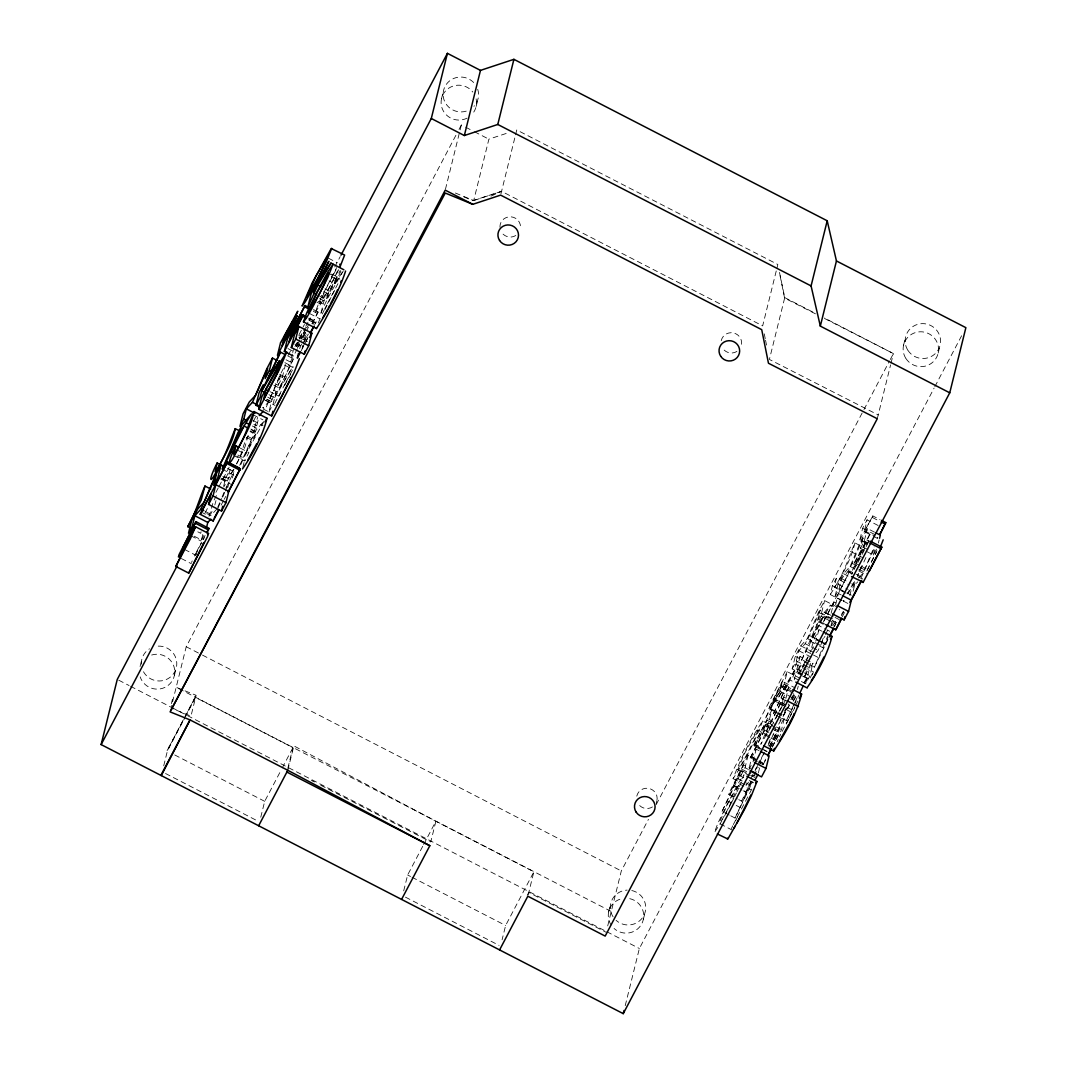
<?xml version="1.0" encoding="UTF-8"?>
<svg xmlns="http://www.w3.org/2000/svg" width="1067" height="1067" viewBox="0 0 1067 1067"><rect width="100%" height="100%" fill="white"/><g stroke="black" fill="none" stroke-linecap="round" stroke-linejoin="round"><path stroke-width="0.75" stroke-dasharray="5 3.75" d="M845.838 593.132L834.327 587.197L836.328 578.287L849.279 584.956M847.305 592.959L847.278 593.879L854.6 580.915M772.935 721.585L765.759 717.451L774.295 699.418L785.819 705.354M778.71 724.133L789.353 705.567M877.808 537.661L877.247 538.288L864.283 531.619L867.084 519.802L880.035 526.484M877.247 538.288L877.301 537.528M762.638 720.972C755.169 741.072 744.873 760.904 733.096 778.657C740.565 758.557 750.861 738.724 762.638 720.972L775.589 727.641M746.153 784.352L746.046 785.325L748.967 781.577M867.018 543.65L859.815 539.942L862.629 528.272L867.084 519.802M769.8 737.51L765.479 735.283L767.8 728.814L783.872 697.164L786.752 698.658M337.532 270.925L336.185 273.886A18.379 0.827 -62.7 0 1 330.677 285.009L319.74 303.628L325.048 290.557L336.799 268.27M732.375 830.179L719.185 823.391L719.318 822.51L728.334 802.651L739.324 783.872L728.801 807.279M757.93 730.041L754.249 739.738L744.433 759.077A18.379 0.814 -62.7 0 1 739.591 767.6L737.804 769.56L744.926 752.795L757.703 729.948L769.454 735.977M841.836 600.494L830.313 594.559L832.42 585.703L836.328 578.287M843.41 600.348L843.517 601.321L844.13 600.601M140.07 666.488L141.751 659.699M201.089 531.739L200.703 533.313L197.822 531.833M194.234 536.221L201.436 539.942L202.983 533.647M215.987 500.596L214.814 504.984M174.374 675.544L176.388 667.395M223.67 486.045L225.63 478.123L230.099 469.653L228.165 478.403L222.416 475.429M171.36 703.687L172.467 699.205M455.902 135.309L186.218 646.722L171.027 708.088L190.966 716.117L196.128 695.311L176.175 687.281L611.284 911.498M227.738 487.739L229.178 481.884L221.989 478.176M232.366 477.936L233.926 471.641L226.724 467.933M163.718 765.813L167.346 751.155L184.738 717.464M248.198 435.336L245.01 446.793L236.647 464.052M242.836 467.346L244.01 462.598M250.038 431.575L252.919 433.055L257.574 417.544M252.919 433.055L256.747 425.813L258.921 417.01M263.162 408.994L268.911 411.969L272.032 399.378L276.22 391.456L271.898 389.215M268.911 411.969L273.099 404.033L276.22 391.456M275.259 383.76L278.127 385.254L280.661 375.01L265.363 409.021L262.482 407.527M278.127 385.254L282.302 377.358L285.409 364.767L279.887 375.237L268.511 401.979L263.269 407.621M286.076 359.779L290.384 362.006L292.331 354.137M292.718 352.563L293.505 349.429M297.586 342.374L296.559 346.575L299.894 340.173M299.654 348.682L302.721 341.187M294.905 344.601L302.108 348.322L302.855 345.281M303.561 342.44L306.869 334.024M308.79 318.646L314.538 321.62L314.218 322.941L308.456 319.967M312.271 323.781L317.993 312.218L313.685 309.99M308.937 318.019L316.125 321.741L315.792 323.074L308.603 319.353M313.698 309.683L320.887 313.405L324.008 300.814L340.266 270.418M320.887 313.405C326.795 298.507 335.145 285.009 343.214 271.085M326.955 298.373L328.089 293.772L337.465 277.033L326.955 298.373L321.207 295.399M260.761 817.215L264.696 801.33L281.488 769.4M441.498 98.778L443.512 90.628M287.823 768.28L292.932 747.634L195.581 697.471L185.658 716.33M287.81 770.294L293.865 745.873L435.87 821.297L533.873 871.792L505.625 925.489L502.09 939.787M445.432 189.326L461.344 124.986L464.252 126.48M476.149 106.473L478.163 98.324M455.369 193.007L473.708 200.543L488.886 139.177L507.465 133.042M500.943 193.847L515.161 136.429M515.561 134.802L516.761 129.961L777.843 264.509L776.643 269.351M403.699 890.865L407.634 874.993L422.892 845.971M528.138 894.96L533.913 871.632M608.67 911.832L610.684 903.682M607.71 925.903L621.314 870.952L648.443 819.363M776.242 270.965L762.665 325.875L501.57 191.326L472.934 200.623L460.704 195.594M656.232 803.384L656.912 800.61M779.484 272.392L784.752 297.6L769.4 359.446L878.221 414.943M643.321 919.527L645.335 911.378M625.209 1005.701L639.373 948.51L934.078 388.135M743.526 777.59L740.645 776.109L741.952 770.774L749.154 774.495M743.419 764.852L733.349 785.659L742.285 769.44L743.419 764.852L750.621 768.56M740.645 776.109L745.046 767.72L748.167 755.129L761.118 761.811L758.93 765.973M757.33 761.758L750.141 758.05L764.452 730.108L765.586 725.56L778.537 732.229L777.416 736.79L772.255 746.593M762.465 749.514L753.836 745.059L771.694 710.395L781.764 715.597M759.037 750.634L756.156 749.154L751.702 757.623L748.594 770.201L752.302 763.145M760.384 749.354L754.622 746.393L765.906 724.24L766.906 720.198L775.549 724.653M753.049 761.745L756.156 749.154M750.141 758.05L768.573 722.986L771.694 710.395M758.397 772.828L760.344 764.959M782.044 714.53L770.534 708.595L780.017 691.296L781.151 686.708L792.674 692.643M782.471 681.386L773.108 700.165L781.431 685.574L782.471 681.386L795.435 688.055M758.77 762.505L763.092 764.719L765.626 759.184M765.746 717.878L784.098 684.254L787.219 671.663L800.17 678.345M781.764 705.674L783.872 697.164M810.373 663.287L809.279 667.675L805.132 675.571L792.181 668.889L795.288 656.312L800.797 645.828L807.332 638.559L818.429 612.298L824.604 600.574L837.555 607.243M785.926 698.378L788.646 687.375L791.527 688.855M770.094 747.58L778.87 730.908L779.87 726.88L776.989 725.387M792.181 668.889L796.329 660.993L798.863 650.75L805.185 643.708L809.493 635.532L820.216 610.151L833.167 616.819M798.503 680.012L792.741 677.038L795.849 664.448L800.037 656.512L810.106 661.713M772.308 747.193L781.537 729.655L784.645 717.077L767.88 748.954M792.741 677.038L796.916 669.102L800.037 656.512M806.132 668.049L800.37 665.088C799.356 666.048 791.541 683.053 795.222 680.733M800.37 665.088L798.369 673.997L807.706 657.139M792.061 699.712L794.115 693.377L789.38 702.486M797.449 689.349L798.223 686.201M824.871 624.115L817.669 620.407L820.216 610.151M805.132 675.571L806.305 670.85M821.857 631.184L818.989 629.703L814.534 638.159L810.133 652.19M817.669 620.407L821.483 613.152L824.604 600.574M805.692 683.72L808.813 671.13L812.987 663.194L809.866 675.771L805.692 683.72L799.943 680.746M818.989 629.703L815.775 641.16M812.534 674.958L813.334 671.757L807.572 668.796M877.274 418.731L890.598 364.887M890.998 363.273L893.399 353.59L824.391 318.019M842.143 600.508L834.941 596.8L838.062 584.209L843.57 573.726L850.106 566.457L861.202 540.195L867.364 528.472L874.567 532.18M831.153 613.218L833.941 601.975L836.808 603.455M834.941 596.8L839.089 588.891L841.623 578.661L847.945 571.605L852.253 563.429L862.976 538.048L870.179 541.756M835.608 604.762L838.382 593.505L849.839 571.018L862.803 577.687L862.469 579.021L858.148 576.807L860.909 578.287L874.673 547.704M830.993 625.622L832.447 619.754M867.884 549.572L854.934 542.89C848.438 557.681 843.997 573.793 834.327 587.197M903.522 345.361L905.536 337.212M854.934 542.89C850.599 561.469 840.062 578.821 830.313 594.559M868.871 540.449L854.574 567.07L870.579 532.82L854.294 562.642L853.893 564.27L866.377 541.049L850.759 573.606M876.447 549.185L873.393 554.987L860.442 548.305L862.976 538.048M849.839 595.613L851.013 590.891L856.521 580.408M860.442 548.305L864.257 541.062L867.364 528.472M853.133 591.185L854.587 585.33L857.748 581.808M859.815 539.942L872.833 515.935L880.022 519.642M852.253 563.429L866.844 570.952L876.954 550.639M873.393 554.987L875.207 547.651M878.381 543.01L879.155 539.862M938.173 353.057L940.187 344.921M865.924 557.494L857.201 576.62M774.895 730.482L775.496 728.601M861.469 565.977L857.948 574.353M783.752 714.183L783.485 715.277L789.393 704.78M310.057 320.06L310.724 317.899L308.71 320.954M770.307 739.058L768.533 743.472M195.554 555.12L198.569 548.611M191.553 562.469L192.207 560.895M823.377 637.946L820.296 645.228L807.332 638.559M816.028 652.737L818.136 650.39L824.964 636.225M825.605 634.745L827.485 630.264M858.695 577.981L863.056 573.139L874.153 546.878M217.655 507.372L221.456 498.462M222.083 496.969L225.244 489.54M225.871 488.059L233.926 471.641M218.188 507.719L220.122 503.157M222.71 497.089L224.657 492.527M225.297 491.007L229.178 481.884M808.653 664.181L801.45 660.473L816.815 624.595L821.23 616.206L830.553 605.136L833.434 606.616M810.093 664.928L814.401 667.155L827.859 635.759M239.755 465.332L255.213 431.281L264.376 420.585L243.676 457.983L239.341 468.04M238.101 450.487L245.303 454.209L252.012 438.59L256.027 433.856L250.265 430.895M801.45 660.473L823.831 616.086L830.553 605.136M820.803 642.014L812.16 637.559L818.842 621.981L822.857 617.206L831.5 621.661M814.401 667.155L827.925 639.6M822.23 642.761L825.111 644.241L828.152 637.159M305.335 332.21L301.281 340.56M773.828 733.176L770.334 740.951A28.075 1.254 -62.7 0 1 767.987 745.833M318.193 323.008L321.714 315.205M340.933 271.178L334.865 283.782L329.103 280.808M780.03 720.852L781.151 718.384M729.294 815.081L722.092 811.373L741.952 770.774M730.735 815.815L735.056 818.042L752.142 782.725M777.109 741.898L778.216 739.484M722.092 811.373L734.029 785.565L741.218 789.273M739.418 786.686L744.019 774.802L739.138 781.884L727.694 803.171L717.784 823.417L714.477 832.487L721.785 821.11M735.056 818.042L746.98 792.247L742.659 790.02M731.402 828.659L732.736 825.791M305.322 329.236L301.187 337.719M268.924 394.67L274.672 397.658L293.425 358.819L287.663 355.845M273.859 385.214L279.607 388.188L293.425 358.819M780.591 717.544L773.388 713.836L789.5 679.732L795.248 682.693M773.388 713.836L794.315 670.663L802.958 675.118M782.031 718.291L786.339 720.518L794.048 704.193M794.742 702.713L798.249 695.297M786.339 720.518L793.368 706.847M794.061 705.367L798.93 695.044M804.491 683.24L807.279 677.332L804.398 675.838M784.338 712.796L788.633 703.967M324.848 309.75L331.77 295.892M735.87 820.323L737.457 816.975M307.203 329.703L308.43 327.142M737.004 791.767L738.764 788.113M779.47 736.884L780.724 734.269M322.301 313.978L324.075 310.31M733.322 824.564L752.102 788.553M338.719 269.684L322.207 301.601L315.018 312.711L320.313 299.374L336.665 267.604M811.574 650.256L813.294 646.695M210.546 514.454L212.013 511.413M194.447 556.08L195.955 553.013M734.456 796.929L736.417 792.981M324.728 308.977L326.715 304.989M782.138 731.442L794.902 706.794M196.501 551.906L201.383 542.423M750.474 782.831L746.3 792.341L752.355 781.591M305.695 332.744L301.788 340.333M763.825 753.369L757.397 765.746M866.844 570.952L870.579 563.603M731.655 802.464L733.803 798.236M327.449 303.561L338.746 282.181M872.833 515.935L864.283 531.619M808.293 656.752L805.011 663.074M868.431 542.209L860.949 556.721M786.259 724.08L788.433 719.865M185.498 715.997L196.075 695.484L183.804 718.838M871.326 562.136L876.514 552.213M236.514 463.571C242.089 455.302 242.622 445.046 247.544 436.576M199.169 547.398L204.344 537.635M750.955 781.164L741.632 801.13L746.98 792.247M730.935 803.878L722.479 819.829M759.371 762.732L762.505 756.716A28.075 1.254 -62.7 0 0 764.679 752.475M854.614 581.635L847.105 595.626M789.153 718.464L794.622 708.035M297.4 347.989L300.107 342.84M183.031 720.292L166.919 750.941L184.898 717.784M282.248 767.947L293.865 745.873M423.652 844.517L435.87 821.297L430.761 841.93L320.247 784.979M527.231 895.346L528.765 892.439L606.123 932.305M656.192 804.625L863.163 411.075M863.95 409.595L889.518 360.953M890.305 359.486L893.399 353.59L824.284 318.339M934.852 386.654L961.994 335.038M787.219 671.663L768.653 708.408L781.751 715.383M781.151 686.708L770.534 708.595M748.167 755.129L728.574 794.048L737.31 798.916M785.886 700.806L778.683 697.098L794.328 670.65M753.836 745.059L766.906 720.198M754.622 746.393L765.586 725.56M812.16 637.559L822.857 617.206M788.646 687.375L767.773 727.601L760.798 744.286L773.642 722.559M849.839 571.018L822.804 623.128L833.941 601.975M781.417 707.088L772.908 723.226M775.789 718.478L785.539 699.952M792.434 699.712L795.515 693.857M831.393 625.635L834.447 619.834L821.483 613.152M753.822 775.696L758.197 767.373M793.128 700.939L796.115 695.271L793.234 693.79M832.713 625.675L837.288 619.193M769.867 745.886L779.87 726.88M770.507 747.514L778.537 732.229M825.111 644.241L828.179 638.426M834.287 626.796L835.821 623.888L832.94 622.408M763.092 764.719L765.399 760.344M841.436 615.739L843.504 611.818L839.196 609.59M795.649 705.38L797.889 701.126M810.08 677.945L813.334 671.757M842.196 616.873L844.49 612.511M205.037 512.974L208.145 507.078M215.907 492.354L218.242 487.926M219.015 486.459L229.112 467.306M253.199 421.638L257.08 414.276M288.157 355.351L291.264 349.456M299.027 334.718L304.468 324.408M334.771 266.95L340.2 256.64M216.441 495.555L213.467 501.197L209.212 516.201L202.023 512.48M294.985 346.615L298.693 339.586M299.44 338.172L304.402 328.809M290.384 362.006L294.252 354.684M295.012 353.23L299.654 344.441M303.481 339.733L306.536 333.944M311.884 323.808L317.993 312.218M304.295 341.053L307.95 334.118M313.071 324.395L314.538 321.62M303.228 343.761L308.363 334.051M245.303 454.209L256.027 433.856M302.108 348.322L305.055 342.72M305.789 341.32L308.003 337.132M314.645 324.541L316.125 321.741M201.436 539.942L205.251 532.686M274.672 397.658L292.491 367.261L285.302 363.54M301.161 350.816L308.096 337.679M221.122 505.158L223.416 500.796M224.19 499.356L225.711 496.448M285.249 383.546L274.806 403.366L266.176 398.911M280.408 393.456L278.94 396.244L270.298 391.776M459.023 129.414L461.344 124.986M284.596 385.52L290.717 374.184M860.215 558.121L853.987 569.671M802.317 668.182L804.318 664.394M299.334 339.079L302.441 333.237M233.94 469.227L223.83 486.925M285.956 382.226L292.705 369.649M202.863 539.635L205.091 535.461M728.067 808.679L725.827 812.907A18.379 0.814 -62.7 0 1 720.972 821.443L719.185 823.391M757.45 766.373L753.355 773.962M332.517 294.465L334.705 290.357M297.52 345.321L298.88 342.787M233.26 469.747L228.165 478.403M801.65 669.436L798.196 675.758M772.135 724.653L765.479 735.283M305.882 329.37L303.455 333.744L300.587 332.25M305.776 326.235L307.976 322.274M774.295 699.418L768.8 708.701M784.578 710.889L785.912 708.488M300.921 338.973L305.282 331.464M734.029 785.565L728.681 794.462M750.955 778.216L752.555 775.376M306.696 327.916L308.91 324.101M851.279 574.313L852.466 572.339M304.602 329.33L306.056 327.316M279.607 388.188L292.491 367.261M803.838 682.84L807.279 677.318M778.683 697.098L789.5 679.732M793.301 701.099L797.462 694.417M334.865 283.782L343.894 269.778M196.381 554.133L195.674 555.187L184.044 549.172M841.436 614.272L843.504 611.818M833.807 626.276L835.821 623.888M217.028 508.852L210.732 515.628L203.53 511.92M490.967 196.115L501.57 191.326L473.708 200.543M815.468 313.831L784.592 298.08L779.443 272.498M465.692 127.226L472.948 130.961M474.402 131.708L488.886 139.177M784.752 297.6L815.588 313.485M872.433 517.522L879.635 521.23M862.629 528.272L875.58 534.94M864.844 530.979L874.927 536.168M328.409 258.174L337.039 262.629M864.257 541.062L867.138 542.543M861.202 540.195L866.964 543.17M331.717 274.059L337.465 277.033M328.356 273.259L339.866 279.207M331.223 276.46L338.412 280.181M850.479 551.359L863.443 558.041M325.035 288.837L330.797 291.811M854.294 562.642L860.055 565.603M861.496 566.35L867.258 569.325M323.781 291.544L328.089 293.772M858.895 569.298L867.538 573.753M850.106 566.457L857.294 570.165M858.735 570.912L863.056 573.139M319.433 295.986L326.622 299.707M319.687 298.587L324.008 300.814M849.519 572.352L852.386 573.833M847.945 571.605L852.266 573.833M318.113 301.307L325.315 305.029M843.57 573.726L849.319 576.7M316.859 302.148L319.74 303.628M841.623 578.661L850.266 583.115M851.706 583.849L854.587 585.33M313.351 311.324L317.659 313.551M838.062 584.209L848.132 589.397M309.617 313.525L319.687 318.726M839.089 588.891L852.053 595.573M832.42 585.703L845.384 592.372M838.382 593.505L841.263 594.999M843.584 601.241L847.892 603.469M298.8 335.438L304.562 338.412M298.733 337.159L307.363 341.613M826.418 612.991L833.62 616.713M835.061 617.446L839.382 619.674M818.429 612.298L831.393 618.98M296.119 343.294L300.427 345.535M823.831 616.086L831.02 619.794M832.46 620.527L836.781 622.755M821.23 616.206L831.3 621.407M818.842 621.981L824.604 624.955M287.943 348.576L295.132 352.297M816.815 624.595L825.458 629.05M826.898 629.783L829.779 631.277M284.876 362.673L293.518 367.128M809.493 635.532L822.444 642.201M814.534 638.159L820.296 641.134M821.723 641.867L827.485 644.841M284.622 365.087L288.944 367.328M810.533 641.347L817.735 645.055M819.176 645.802L823.497 648.029M805.185 643.708L816.695 649.643M279.647 374.25L286.836 377.971M279.421 375.864L282.302 377.358M800.797 645.828L813.761 652.511M806.265 651.323L812.027 654.298M813.454 655.031L819.216 658.006M798.863 650.75L811.814 657.432M795.288 656.312L808.239 662.98M796.329 660.993L809.279 667.675M795.849 664.448L805.932 669.649M796.916 669.102L802.677 672.063M804.118 672.81L809.866 675.771M267.71 397.151L272.032 399.378M796.475 672.503L802.237 675.464M803.664 676.211L809.426 679.172M266.79 399.351L269.671 400.845M802.691 676.225L809.893 679.932M265.91 400.312L273.099 404.033M264.976 400.205L275.046 405.42M784.098 684.254L791.301 687.962M781.431 685.574L794.395 692.256M252.866 414.636L262.935 419.851M783.165 688.602L791.794 693.043M780.017 691.296L792.981 697.978M252.986 420.438L263.056 425.64M253.866 424.319L256.747 425.813M252.359 426.013L259.548 429.734M773.762 698.498L786.712 705.18M250.892 429.054L255.213 431.281M251.238 429.761L256.987 432.735M779.03 703.113L791.981 709.795M773.108 700.165L786.072 706.834M785.739 709.315L794.368 713.756M247.691 436.363L252.012 438.59M246.477 437.43L250.785 439.657M240.235 448.087L248.864 452.541L244.41 461.011L232.899 455.062M768.573 722.986L781.537 729.655M765.906 724.24L778.87 730.908M237.914 455.009L243.676 457.983M236.861 456.089L245.503 460.557M764.452 730.108L771.654 733.816M773.095 734.563L777.416 736.79M771.241 738.244L778.443 741.952M222.256 469.2L233.766 475.148M754.169 743.726L759.917 746.7M754.956 745.073L767.907 751.755M763.905 750.261L766.786 751.742M222.763 476.629L225.63 478.123M221.202 478.403L228.405 482.124M220.736 479.03L230.805 484.231M750.461 756.716L757.663 760.424M759.104 761.158L763.425 763.385M751.702 757.623L757.463 760.584M758.904 761.331L764.666 764.292M745.046 767.72L747.927 769.2M742.285 769.44L750.928 773.895M752.368 774.642L755.249 776.122M750.594 775.229L754.916 777.456M737.804 769.56L749.554 775.616M749.274 780.551L753.595 782.778M737.804 778.683L750.755 785.352M733.096 778.657L744.606 784.592M739.324 783.872L750.835 789.807M205.237 511.44L212.44 515.148M733.349 785.659L741.978 790.113M743.419 790.86L746.3 792.341M738.751 799.65L741.632 801.13M727.561 800.97L734.763 804.678M736.203 805.425L740.525 807.652M190.953 535.834L201.023 541.036M181.31 558.508L191.38 563.709M186.218 646.722L201.009 654.351M202.49 655.111L621.314 870.952M118.73 680.199L129.08 685.534M130.561 686.294L170.493 706.874M171.974 707.634L605.349 930.971M606.83 931.731L639.373 948.51M311.404 780.43L314.352 781.951M174.721 754.956L264.696 801.33M407.634 874.993L410.555 876.5M412.022 877.247L505.625 925.489M165.532 773.508L258.121 821.217M405.447 897.134L499.063 945.375M764.265 333.864L765.226 338.666M765.546 340.253L766.506 345.054M736.897 351.43A10.31 10.123 13.9 0 1 722.652 348.269M721.252 340.613A10.31 10.123 13.9 0 1 733.509 332.957A10.31 10.123 13.9 0 1 741.392 345.094M515.801 235.5A10.31 10.123 13.9 0 1 501.57 232.339M499.943 227.324A10.31 10.123 13.9 0 1 511.093 216.828A10.31 10.123 13.9 0 1 520.309 229.165M652.417 806.959A10.31 10.123 13.9 0 1 638.186 803.784M636.772 796.142A10.31 10.123 13.9 0 1 650.337 788.86A10.31 10.123 13.9 0 1 656.005 803.104M477.723 89.308A17.752 17.432 13.9 0 1 473.948 106.327M466.239 111.141A17.752 17.432 13.9 0 1 444.686 101.552A17.752 17.432 13.9 0 1 451.688 79.465A17.752 17.432 13.9 0 1 474.855 83.92M631.771 890.518A17.752 17.432 13.9 0 1 643.774 915.659A17.752 17.432 13.9 0 1 616.086 920.341M613.098 916.846A17.752 17.432 13.9 0 1 627.169 890.105M158.223 646.122A17.752 17.432 13.9 0 1 176.562 660.846A17.752 17.432 13.9 0 1 163.971 680.346A17.752 17.432 13.9 0 1 142.725 670.156M141.364 664.234A17.752 17.432 13.9 0 1 149.487 648.803M476.109 98.911A17.752 17.432 13.9 0 1 471.934 114.462M467.079 118.13A17.752 17.432 13.9 0 1 443.632 111.501A17.752 17.432 13.9 0 1 448.807 88.148A17.752 17.432 13.9 0 1 472.841 92.069M629.757 898.667A17.752 17.432 13.9 0 1 641.76 923.795A17.752 17.432 13.9 0 1 614.072 928.49M611.084 924.982A17.752 17.432 13.9 0 1 620.594 899.014M151.647 655.031A17.752 17.432 13.9 0 1 173.934 666.515A17.752 17.432 13.9 0 1 162.464 688.348A17.752 17.432 13.9 0 1 140.177 676.865M756.73 766.986A18.379 0.814 -62.7 0 1 755.463 769.294M907.95 350.376A17.752 17.432 13.9 0 0 938.627 349.189A17.752 17.432 13.9 0 0 922.021 323.634A17.752 17.432 13.9 0 0 907.95 350.376M905.936 358.525A17.752 17.432 13.9 0 0 936.613 357.325A17.752 17.432 13.9 0 0 920.007 331.784A17.752 17.432 13.9 0 0 905.936 358.525"/><path stroke-width="1.5" d="M851.533 576.607L863.043 582.129M331.677 248.358L326.355 261.762L311.964 289.957A28.075 1.254 -62.7 0 1 304.975 302.321L302.068 306.016L312.378 282.462L331.237 248.518L344.628 255.053L339.973 267.017M303.468 321.861L306.762 312.818L316.699 292.571L328.156 271.311L333.077 264.203L327.756 277.607L313.351 305.802A28.075 1.254 -62.7 0 1 306.362 318.153L303.468 321.861L316.419 328.543C327.809 311.177 339.706 289.757 345.588 271.045M316.419 328.543L316.512 327.596M746.9 776.283L756.983 781.484L751.715 794.782A28.075 1.254 -62.7 0 1 743.899 810.56L727.867 839.022L717.357 833.967M763.679 745.78L773.748 750.968L774.375 748.354M727.441 839.155L727.547 838.195M242.449 468.933C250.798 457.263 263.069 435.723 266.963 418.224L254.013 411.542C248.037 426.053 243.383 441.565 233.993 454.609L235.914 445.859L238.795 447.34M339.786 264.963L339.92 264.109M823.297 631.917L831.94 636.372C828.019 653.778 815.668 675.744 807.452 687.148M340.987 255.173L447.406 53.35L480.47 70.382L513.907 59.325L827.205 220.776L836.448 260.962L965.875 327.662L949.75 392.816L623.248 1013.65L101.125 744.579L117.25 679.439L177.069 566.003M195.981 521.67L182.604 548.425L195.554 526.751L208.505 533.447L207.518 536.674L188.739 573.126L175.788 566.43L190.953 535.834L178.429 557.014L179.256 554.213L195.981 521.67L208.932 528.365L207.131 532.54M190.633 528.112L187.752 526.631C195.514 513.921 198.995 499.423 204.984 486.045L210.732 489.019M220.976 464.959L217.855 477.536L213.693 485.432L216.228 475.202L200.929 509.199L194.848 515.734L192.313 525.991L188.486 533.247L191.593 520.656L197.782 508.946L204.077 502.157L215.454 475.429L220.976 464.959L223.857 466.439M204.984 486.045L201.21 499.996L187.752 526.631M200.196 514.294L227.298 462.211L240.248 468.906L228.765 491.38L225.977 502.637L221.523 511.093L208.572 504.398L211.359 493.154L200.196 514.294L213.147 520.989L219.095 509.706M188.739 573.126L193.06 564.323M220.029 464.452L217.148 462.971L215.214 471.721C224.603 458.677 229.258 443.165 235.247 428.654L239.568 430.881M208.572 504.398L213.027 495.942L215.814 484.698L227.298 462.211M206.344 528.285L207.798 522.43L210.839 519.162M235.247 428.654C232.779 442.845 224.497 454.969 218.255 467.666C209.132 486.792 207.945 480.724 217.148 462.971M213.147 520.989L213.48 519.656M272.458 358.085L266.937 368.555L255.56 395.283L249.265 402.059L243.089 413.783L239.968 426.373L243.796 419.118L246.33 408.861L252.412 402.326L267.724 368.315L265.19 378.558L269.351 370.662L272.458 358.085L276.78 360.313M221.523 511.093L222.71 506.265M254.013 411.542C251.545 425.733 243.263 437.857 237.034 450.567C227.898 469.68 226.711 463.612 235.914 445.859M255.973 405.273L259.081 392.696L263.269 384.76L260.148 397.337L255.973 405.273L260.281 407.514M258.748 409.261L261.855 396.671L279.754 362.953L286.783 351.923L278.874 370.569L258.748 409.261L271.685 415.957L294.292 372.17L299.387 358.699M265.99 389.548L263.536 399.471L276.593 374.29L282.008 361.18L265.99 389.548L268.857 391.042M292.998 355.885L284.369 351.43L287.476 338.839L305.042 305.522L309.363 307.763M271.685 415.957L272.859 411.235M291.304 347.509L294.412 334.931L298.88 326.462L311.831 333.157L308.71 345.748L304.255 354.204L291.304 347.509L295.759 339.053L298.88 326.462M304.468 316.419L301.588 314.925L290.291 337.079L289.157 341.627L303.175 315.045L306.056 316.539M301.588 314.925L290.611 335.758L291.611 331.717L305.042 305.522M284.369 351.43L303.175 315.045M298.48 353.39L297.32 358.112L300.401 352.27M330.943 263.096L317.846 285.116L307.95 306.709L311.057 294.132L328.876 261.282L321.914 277.1L330.943 263.096L343.894 269.778M304.255 354.204L305.029 351.056M101.125 744.579L431.295 118.49L447.406 53.35M431.295 118.49L464.345 135.536L480.47 70.382M464.345 135.536L497.782 124.466L513.907 59.325M623.248 1013.65L624.035 1010.476M949.75 392.816L820.323 326.115L811.08 285.929L827.205 220.776M820.323 326.115L836.448 260.962M750.034 770.948L761.545 776.883L765.999 768.413L769.12 755.836L760.478 751.381M773.748 750.968C785.045 733.482 796.622 714.463 801.61 694.043L792.968 689.602M825.685 624.622L835.768 629.81L841.436 618.313M832.593 613.965L844.104 619.9L844.904 616.686M844.104 619.9L848.558 611.431L851.346 600.188L861.723 580.435M879.541 538.288L880.328 535.154L876.007 532.926M880.035 534.46L885.783 522.617L881.462 520.389M863.043 582.542L881.822 547.118L870.312 541.182M340.72 282.315L341.187 280.808M750.955 794.848L738.777 819.589A18.379 0.814 -62.7 0 1 736.844 823.124M226.404 461.344L244.036 426.04L251.425 413.903L242.262 424.599L237.834 432.975L222.256 469.2L226.404 461.344L239.341 468.04M258.841 439.351L259.641 437.577M823.977 656.912L814.961 674.704M264.603 392.456L261.735 390.949L280.474 352.137L284.782 354.364M280.474 352.137L266.67 381.493L279.541 360.566L261.735 390.962M799.623 693.563L803.104 686.188M291.184 377.571L277.193 404.806M880.195 547.438L883.196 539.809M881.822 547.118L869.365 571.125M885.783 522.617L881.916 530.126M161.29 775.589L190.033 719.905L287.81 770.294L429.828 845.718L401.579 899.414M256.573 443.952L247.971 459.93M330.543 303.788L332.077 300.854A18.379 0.827 -62.7 0 0 337.585 289.717M160.864 775.376L190.033 719.905L170.093 711.876L445.232 190.139L472.774 204.33L500.636 195.114L761.718 329.663L768.467 363.233L877.274 418.731L605.189 936.092L527.818 896.227L499.583 949.923M258.654 825.765L287.81 770.294M829.699 635.519L833.527 628.25M829.406 636.799L833.834 628.37M767.84 754.996L770.787 749.394M755.063 779.99L758.01 774.402M767.707 755.956L771.548 748.661M799.37 698.298L801.61 694.043M830.459 639.2L831.94 636.372M849.825 602.362L861.269 580.595M835.768 629.81L841.703 618.527M789.38 723.253L794.368 713.756M310.217 332.931L313.178 327.329M310.404 333.291L314.258 325.995M214.24 518.202L218.828 509.506M228.005 492.1L240.248 468.906M265.016 421.932L266.963 418.224M309.603 337.385L311.831 333.157M171.267 709.648L445.259 193.034L472.774 204.33M788.673 724.6L779.337 741.245M328.343 307.95L329.783 305.255M193.834 562.923L203.904 542.516L203.263 543.436M879.795 534.127L881.209 531.486M175.788 566.43L190.273 538.982L195.554 526.751M206.625 532.62L208.932 528.365M327.622 309.297L322.914 317.539M814.174 676.158L811.333 680.679M207.518 534.834L208.505 533.447M755.569 782.871L756.983 781.484M259.281 415.543L263.336 411.195M497.782 124.466L811.08 285.929M881.075 521.963L885.397 524.19M869.872 542.956L881.382 548.891M317.846 285.116L320.714 286.61M313.685 293.012L316.552 294.505M304.722 306.869L309.03 309.097M302.841 316.379L305.722 317.873M842.703 595.733L851.346 600.188M837.035 605.496L848.558 611.431M295.759 339.053L308.71 345.748M269.351 370.662L272.218 372.156M795.809 682.106L807.319 688.042M252.412 402.326L258.174 405.3M246.33 408.861L254.96 413.316M243.796 419.118L246.677 420.611M786.979 700.699L798.489 706.634M246.597 423.039L249.478 424.533M244.036 426.04L248.358 428.267M230.725 451.301L233.606 452.781M226.964 463.545L239.915 470.24M754.489 762.478L765.999 768.413M215.814 484.698L228.765 491.38M750.808 770.694L756.57 773.655M213.027 495.942L225.977 502.637M200.929 509.199L203.81 510.693M194.848 515.734L207.798 522.43M195.581 523.31L208.532 529.992M286.89 772.068L429.828 845.718M735.23 825.965A18.379 0.814 -62.7 0 1 733.936 828.112M326.969 257.427L323.234 267.19A18.379 0.827 -62.7 0 1 317.739 278.327L306.789 296.933L315.939 276.233L326.969 257.427M328.356 273.259L324.635 283.035A18.379 0.827 -62.7 0 1 319.126 294.159L308.176 312.778L317.326 292.065L328.356 273.259M280.554 342.734L277.433 355.324L295.479 320.447L297.173 315.619L290.517 327.049L297.773 311.217L280.554 342.734M283.329 341.013L282.181 345.601L292.678 324.368L283.329 341.013M284.636 335.692L283.609 339.88L293.105 320.62L284.636 335.692M315.152 287.09L314.005 291.678L324.515 270.338L315.152 287.09M239.061 431.895L232.353 447.513L243.076 427.173L239.061 431.895M499.556 240.475A10.31 10.123 13.9 0 0 517.375 239.782A10.31 10.123 13.9 0 0 507.719 224.937A10.31 10.123 13.9 0 0 499.556 240.475M720.678 356.245A10.31 10.123 13.9 0 0 738.511 355.551A10.31 10.123 13.9 0 0 728.854 340.693A10.31 10.123 13.9 0 0 720.678 356.245M636.119 812.094A10.31 10.123 13.9 0 0 653.951 811.4A10.31 10.123 13.9 0 0 644.295 796.556A10.31 10.123 13.9 0 0 636.119 812.094"/></g></svg>
